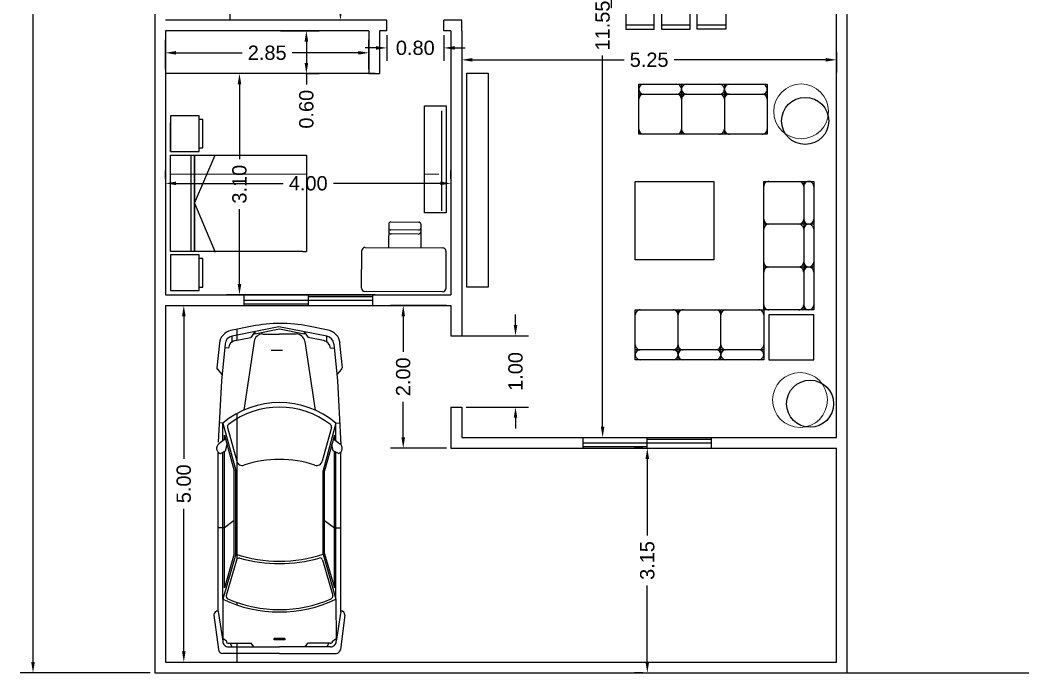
# Model space of a CAD drawing. Header units: metres. Extents: x -0.1 to 62.2, y 0 to 35.
# Drawn here: x 48.12 to 62.24, y 0 to 9.15 of the extents above; entities that cross this region are included whole.
import ezdxf

# ---------------------------------------------------------------- set-up
doc = ezdxf.new("R2010")
doc.units = ezdxf.units.M
doc.layers.add('cotas', color=2, linetype='Continuous', lineweight=13)
doc.layers.add('mobiliario', color=255, linetype='Continuous', lineweight=13)
doc.layers.add('muros', color=18, linetype='Continuous')
doc.styles.get("Standard").update_dxf_attribs({"font": 'arial.ttf'})
doc.dimstyles.new('CotaPequela', dxfattribs={"dimtxt": 0.2, "dimasz": 0.15, "dimexe": 0.18, "dimexo": 0.0625, "dimgap": 0.09, "dimtad": 0, "dimzin": 0, "dimdsep": 46, "dimtxsty": 'Standard', "dimcen": 0.09, "dimadec": 0, "dimazin": 0, "dimtfac": 1, "dimtofl": 0, "dimtmove": 0, "dimatfit": 3, "dimfxl": 1, "dimtolj": 1, "dimtzin": 0, "dimarcsym": 0})

# ---------------------------------------------------------------- blocks, each defined once
blk = doc.blocks.new('M-11')
for p, q in [((0.14, 0.649998, -0.5245), (0.140001, 2.450004, -0.5245)), ((0.000001, 1.849999, -0.5245), (0.699998, 1.849999, -0.5245)), ((0.000001, 1.250002, -0.5245), (0.699997, 1.250003, -0.5245)), ((1.300002, -0.049999, -0.5245), (1.300002, 0.649998, -0.5245)), ((1.899999, -0.049999, -0.5245), (1.899998, 0.649997, -0.5245)), ((2.500003, 0.09, -0.5245), (0.699997, 0.090001, -0.5245))]:
    blk.add_line(p, q)
for points in [[(0.699998, 2.450004), (0.699997, 0.649998), (0.000001, 0.649997), (0.000001, 2.450004)], [(1.399996, 2.450004), (2.500003, 2.450004), (2.500003, 1.349997), (1.399996, 1.349997)], [(0, -0.049999), (0.629998, -0.049998), (0.629998, 0.579999), (0, 0.579998)], [(0.699997, 0.649998), (2.500003, 0.649997), (2.500004, -0.049999), (0.699997, -0.049999)]]:
    blk.add_lwpolyline(points, close=True)
for centre, start, end in [((0.070001, 2.380004, -0.5245), 0.000781, 179.999994), ((0.209999, 2.380005, -0.5245), 89.999213, 180.000793), ((0.629999, 2.380004, -0.5245), 0.000002, 90.000777), ((0.070001, 1.919999, -0.5245), 180.000001, 0.000006), ((0.070001, 1.779999, -0.5245), 0.000781, 179.999994), ((0.209999, 1.78, -0.5245), 89.999213, 180.000793), ((0.21, 1.919999, -0.5245), 179.999208, 269.999996), ((0.629999, 1.919999, -0.5245), 269.999218, 359.999999), ((0.629999, 1.779999, -0.5245), 0.000002, 90.000777), ((0.070001, 1.320002, -0.5245), 179.999208, 0.000006), ((0.21, 1.320002, -0.5245), 180.000001, 269.999204), ((0.629998, 1.320002, -0.5245), 270.000781, 359.999998), ((0.070001, 1.180002, -0.5245), 0.000002, 179.999202), ((0.21, 1.180002, -0.5245), 90.000005, 180.000001), ((0.629999, 1.180002, -0.5245), 0.000002, 89.999998), ((0.070001, 0.719997, -0.5245), 179.999208, 0.000006), ((0.21, 0.719997, -0.5245), 180.000001, 269.999204), ((0.629999, 0.719997, -0.5245), 270, 0.000002), ((0.769997, 0.579999, -0.5245), 90.000002, 180.000777), ((1.230002, 0.579999, -0.5245), 359.999218, 89.999999), ((1.370002, 0.579999, -0.5245), 90.000002, 180.000777), ((1.829999, 0.579998, -0.5245), 0.000781, 89.999998), ((1.969999, 0.579999, -0.5245), 90.000002, 179.999998), ((2.430004, 0.579999, -0.5245), 0, 90.000002), ((0.769996, 0.159999, -0.5245), 179.999213, 270.000793), ((1.230002, 0.16, -0.5245), 269.999208, 359.999996), ((1.370001, 0.159999, -0.5245), 179.999213, 270.000793), ((1.829999, 0.16, -0.5245), 270.000001, 359.999204), ((1.969999, 0.16, -0.5245), 180.000005, 270.000001), ((2.430004, 0.16, -0.5245), 270.000001, 359.999204), ((0.769997, 0.020001, -0.5245), 90.000781, 269.999994), ((1.230002, 0.020001, -0.5245), 270.000001, 90.000006), ((1.370002, 0.020001, -0.5245), 90.000781, 269.999994), ((1.829999, 0.020001, -0.5245), 269.999208, 90.000006), ((1.969999, 0.020001, -0.5245), 90.000002, 269.999202), ((2.430004, 0.020001, -0.5245), 269.999208, 90.000006)]:
    blk.add_arc(centre, 0.07, start, end)
blk = doc.blocks.new('Sofa L 01')
blk.add_blockref('M-11', (0, 0.049999))
blk = doc.blocks.new('M-14')
for p, q in [((0.14, 0, -0.5245), (0.14, 1.800007, -0.5245)), ((0, 1.200001, -0.5245), (0.699997, 1.200001, -0.5245)), ((0, 0.600005, -0.5245), (0.699997, 0.600004, -0.5245))]:
    blk.add_line(p, q)
blk.add_lwpolyline([(0, 1.800006), (0.699996, 1.800006), (0.699997, 0.000001), (0, 0)], close=True)
for centre, start, end in [((0.07, 1.730005, -0.5245), 0, 180.000005), ((0.209999, 1.730005, -0.5245), 90.000392, 179.999998), ((0.629998, 1.730005, -0.5245), 359.999218, 90.000764), ((0.07, 1.269998, -0.5245), 180.000005, 359.999996), ((0.07, 1.13, -0.5245), 0, 180.000005), ((0.209999, 1.269998, -0.5245), 179.999213, 269.999605), ((0.209999, 1.13, -0.5245), 90.000392, 179.999998), ((0.629998, 1.269998, -0.5245), 270.000001, 0.000795), ((0.629998, 1.13, -0.5245), 359.999218, 89.999999), ((0.069999, 0.670002, -0.5245), 180.000005, 359.999996), ((0.069999, 0.530002, -0.5245), 0, 180.000005), ((0.209998, 0.670002, -0.5245), 180.000005, 270.000397), ((0.209999, 0.530002, -0.5245), 90.000002, 179.999998), ((0.629998, 0.670003, -0.5245), 270.000001, 359.999204), ((0.629998, 0.530002, -0.5245), 0.001561, 89.999999), ((0.07, 0.07, -0.5245), 180.000005, 359.999996), ((0.209999, 0.07, -0.5245), 180.000005, 270.000001), ((0.629998, 0.07, -0.5245), 270.000001, 359.999204)]:
    blk.add_arc(centre, 0.07, start, end)
blk = doc.blocks.new('Sofa 01 3c')
blk.add_blockref('M-14', (0, 0))
blk = doc.blocks.new('1')
for p, q in [((752.254, 305.242), (752.252, 304.91)), ((752.254, 305.242), (752.255, 305.134)), ((752.28, 305.269), (752.676, 305.267)), ((752.704, 305.239), (752.702, 305.132)), ((752.704, 305.192), (752.702, 304.908)), ((752.675, 305.155), (752.282, 305.157)), ((752.668, 305.099), (752.288, 305.101)), ((751.922, 304.912), (753.01, 304.906)), ((751.874, 304.34), (751.877, 304.868)), ((753.055, 304.861), (753.052, 304.333)), ((753.007, 304.289), (751.918, 304.295))]:
    blk.add_line(p, q)
for centre, radius, start, end in [((752.282, 305.241), 0.0281, 89.6315, 179.6315), ((752.283, 305.185), 0.0281, 179.6315, 269.6315), ((752.675, 305.183), 0.0281, 269.6748, 359.6748), ((752.676, 305.239), 0.0281, 359.6748, 89.6748), ((752.288, 305.135), 0.0337, 180.2001, 269.6748), ((752.668, 305.132), 0.0337, 269.6748, 359.1062), ((751.922, 304.867), 0.0449, 89.6748, 179.6748), ((753.01, 304.861), 0.0449, 359.6748, 89.6748), ((751.919, 304.34), 0.0449, 179.6748, 269.6748), ((753.007, 304.334), 0.0449, 269.6748, 359.6748)]:
    blk.add_arc(centre, radius, start, end)
blk = doc.blocks.new('CAMA135')
for p, q in [((0, 1.95), (0, 2.35)), ((0.45, 2.4), (0.4, 2.4)), ((0.4, 1.95), (0.4, 2)), ((0.4, 2), (0.45, 2)), ((0, 0.55), (0, 1.9)), ((0.283, 1.9), (0.283, 1.32)), ((0.335, 1.225), (0.624, 1.9)), ((0.335, 0.55), (0.335, 1.9)), ((0.335, 1.9), (0.335, 1.32)), ((0.283, 1.32), (0.283, 0.55)), ((0.335, 1.32), (0.335, 0.55)), ((0.335, 1.225), (0.624, 0.538)), ((0.45, 0.45), (0.4, 0.45)), ((0.45, 0.05), (0.45, 0.45)), ((1.853, 0.55), (1.903, 0.55)), ((0.4, 0.05), (0.45, 0.05)), ((0.4, 0), (0.4, 0.05))]:
    blk.add_line(p, q)
for points in [[(0.4, 2.45), (0, 2.45), (0, 1.95), (0.4, 1.95)], [(0.4, 0.5), (0, 0.5), (0, 0), (0.4, 0)]]:
    blk.add_lwpolyline(points, close=True)
for points in [[(0.45, 2), (0.45, 2.4)], [(1.853, 0.55), (0, 0.55), (0, 1.32), (0, 1.9), (1.903, 1.9), (1.903, 0.55)]]:
    blk.add_lwpolyline(points)
blk = doc.blocks.new('2p 01 mesita')
blk.add_blockref('CAMA135', (0, -1.225))
blk = doc.blocks.new('MHPLS505')
for p, q in [((-0.7, 0.737), (-0.3, 0.737)), ((-0.2, 0.737), (0.2, 0.737)), ((0.3, 0.737), (0.7, 0.737)), ((0.9, 0.5), (0.9, -0.5)), ((-1.137, -0.2), (-1.137, 0.2)), ((1.137, -0.2), (1.137, 0.2)), ((-0.7, -0.737), (-0.3, -0.737)), ((-0.2, -0.737), (0.2, -0.737)), ((0.3, -0.737), (0.7, -0.737))]:
    blk.add_line(p, q)
for points in [[(-0.7, 0.5), (-0.7, 0.8), (-0.3, 0.8), (-0.3, 0.5)], [(-0.2, 0.5), (-0.2, 0.8), (0.2, 0.8), (0.2, 0.5)], [(0.7, 0.5), (0.7, 0.8), (0.3, 0.8), (0.3, 0.5)], [(0.9, -0.5), (-0.9, -0.5), (-0.9, 0.5), (0.9, 0.5)], [(-0.9, -0.2), (-1.2, -0.2), (-1.2, 0.2), (-0.9, 0.2)], [(0.9, -0.2), (1.2, -0.2), (1.2, 0.2), (0.9, 0.2)], [(-0.7, -0.5), (-0.7, -0.8), (-0.3, -0.8), (-0.3, -0.5)], [(-0.2, -0.5), (-0.2, -0.8), (0.2, -0.8), (0.2, -0.5)], [(0.7, -0.5), (0.7, -0.8), (0.3, -0.8), (0.3, -0.5)]]:
    blk.add_lwpolyline(points)
blk = doc.blocks.new('auto planta4')
for p, q in [((-0.384, 4.586), (-0.68, 4.525)), ((-0.007, 4.579), (-0.664, 4.445)), ((0, 4.545), (-0.346, 4.476)), ((0.664, 4.445), (-0.007, 4.579)), ((0.346, 4.476), (0, 4.545)), ((0.681, 4.532), (0.405, 4.587)), ((-0.663, 4.368), (-0.664, 4.445)), ((-0.618, 4.387), (-0.401, 4.43)), ((-0.346, 4.509), (-0.401, 4.43)), ((-0.346, 4.512), (-0.346, 4.477)), ((-0.346, 4.509), (-0.346, 4.476)), ((-0.235, 4.477), (0, 4.477)), ((0.235, 4.477), (0, 4.477)), ((0.346, 4.509), (0.346, 4.476)), ((0.346, 4.509), (0.401, 4.43)), ((0.618, 4.387), (0.401, 4.43)), ((0.663, 4.368), (0.664, 4.445)), ((-0.842, 4.348), (-0.877, 4.005)), ((-0.761, 4.34), (-0.814, 3.821)), ((-0.715, 4.277), (-0.767, 4.282)), ((-0.715, 4.281), (-0.715, 4.277)), ((-0.355, 4.374), (-0.5, 3.41)), ((0.045, 4.244), (-0.118, 4.244)), ((0.355, 4.374), (0.5, 3.41)), ((0.715, 4.277), (0.767, 4.282)), ((0.715, 4.281), (0.715, 4.277)), ((0.761, 4.34), (0.814, 3.821)), ((0.842, 4.348), (0.877, 4.005)), ((-0.87, 3.982), (-0.805, 3.911)), ((0.87, 3.982), (0.805, 3.911)), ((-0.814, 3.821), (-0.859, 2.963)), ((0.814, 3.821), (0.862, 2.923)), ((-0.792, 3.227), (-0.845, 3.23)), ((-0.792, 3.227), (-0.611, 2.564)), ((-0.792, 2.98), (-0.792, 3.227)), ((-0.728, 3.165), (-0.599, 2.693)), ((0.728, 3.165), (0.599, 2.693)), ((0.792, 3.227), (0.611, 2.564)), ((0.792, 3.227), (0.845, 3.23)), ((0.792, 2.98), (0.792, 3.227)), ((-0.756, 3.009), (-0.847, 2.936)), ((-0.769, 3.058), (-0.633, 2.561)), ((-0.769, 2.998), (-0.769, 3.058)), ((0.769, 3.058), (0.633, 2.561)), ((0.756, 3.009), (0.847, 2.936)), ((0.769, 2.998), (0.769, 3.058)), ((0.769, 2.998), (0.769, 3.058)), ((-0.828, 2.801), (-0.754, 2.84)), ((-0.769, 0.919), (-0.769, 2.832)), ((-0.754, 2.84), (-0.734, 2.93)), ((0.754, 2.84), (0.734, 2.93)), ((0.828, 2.801), (0.754, 2.84)), ((0.769, 0.919), (0.769, 2.832)), ((-0.859, 0.588), (-0.859, 2.821)), ((-0.792, 0.758), (-0.792, 2.82)), ((0.792, 0.758), (0.792, 2.82)), ((0.859, 0.588), (0.859, 2.821)), ((-0.633, 1.394), (-0.633, 2.561)), ((-0.611, 1.391), (-0.611, 2.564)), ((0.611, 1.391), (0.611, 2.564)), ((0.633, 1.394), (0.633, 2.561)), ((-0.633, 1.862), (-0.769, 1.762)), ((0.633, 1.862), (0.769, 1.762)), ((-0.769, 1.762), (-0.859, 1.762)), ((0.769, 1.762), (0.859, 1.762)), ((-0.611, 1.391), (-0.792, 0.758)), ((-0.633, 1.394), (-0.769, 0.919)), ((-0.603, 1.308), (-0.745, 0.811)), ((0.604, 1.309), (0.746, 0.812)), ((0.611, 1.391), (0.792, 0.758)), ((0.633, 1.394), (0.769, 0.919)), ((-0.792, 0.758), (-0.794, 0.171)), ((0.792, 0.758), (0.794, 0.171)), ((-0.859, 0.588), (-0.794, 0.171)), ((0.859, 0.588), (0.794, 0.171)), ((-0.917, 0.534), (-0.854, 0.053)), ((0.916, 0.534), (0.854, 0.053)), ((-0.744, 0.171), (-0.794, 0.209)), ((0.074, 0.208), (-0.074, 0.208)), ((-0.074, 0.191), (-0.074, 0.208)), ((0.074, 0.191), (-0.074, 0.191)), ((0.074, 0.208), (0.074, 0.191)), ((0.744, 0.171), (0.794, 0.209)), ((0, 0), (-0.794, 0)), ((-0.714, 0.141), (-0.398, 0.141)), ((-0.714, 0.09), (0, 0.09)), ((-0.692, 0.141), (-0.666, 0.09)), ((-0.359, 0.09), (-0.398, 0.141)), ((0.714, 0.09), (0, 0.09)), ((0, 0), (0.794, 0)), ((0.359, 0.09), (0.398, 0.141)), ((0.714, 0.141), (0.398, 0.141)), ((0.692, 0.141), (0.666, 0.09))]:
    blk.add_line(p, q)
for centre, radius, start, end in [((-0.641, 4.327), 0.202, 101.2648, 174.0939), ((0.015, 2.626), 2, 78.7352, 101.4932), ((0.641, 4.327), 0.209, 5.9061, 78.7352), ((-0.641, 4.327), 0.121, 101.2648, 174.0939), ((-0.595, 4.268), 0.121, 101.2648, 174.0939), ((-0.235, 4.357), 0.121, 90, 171.4599), ((0.235, 4.357), 0.121, 8.5401, 90), ((0.595, 4.268), 0.121, 5.9061, 78.7352), ((0.641, 4.327), 0.121, 5.9061, 78.7352), ((-0.847, 4.002), 0.03, 174.0939, 222.185), ((0.847, 4.002), 0.03, 317.815, 5.9061), ((0, 2.286), 1.23, 49.9427, 130.0573), ((0, 2.286), 1.166, 52.249, 127.751), ((-0.689, 3.176), 0.04, 127.751, 195.2551), ((0.689, 3.176), 0.04, 344.7449, 52.249), ((-0.804, 2.873), 0.0763, 124.7891, 251.4603), ((0.804, 2.873), 0.0763, 288.5397, 55.2109), ((-0.522, 2.714), 0.08, 195.2551, 288.4286), ((0, 1.148), 1.571, 71.5714, 108.4286), ((0.522, 2.714), 0.08, 251.5714, 344.7449), ((0, 3.255), 1.962, 251.8624, 288.1376), ((-0.564, 1.297), 0.04, 73.9254, 164.0546), ((0, 3.255), 1.997, 253.9254, 286.1278), ((0.566, 1.298), 0.04, 15.9454, 106.1278), ((0, 2.441), 1.86, 244.8175, 295.1825), ((-0.706, 0.8), 0.04, 164.0546, 246.7172), ((0, 2.441), 1.827, 246.7172, 293.3439), ((0.708, 0.801), 0.04, 293.3439, 15.9454), ((-0.854, 0.534), 0.0629, 95.3506, 180), ((0.854, 0.534), 0.0629, 0, 84.6494), ((-0.714, 0.17), 0.08, 179.7467, 270), ((-0.714, 0.17), 0.0295, 179.7467, 270), ((0.714, 0.17), 0.08, 270, 0.2533), ((0.714, 0.17), 0.0295, 270, 0.2533), ((-0.794, 0.06), 0.0603, 187.4314, 270), ((0.794, 0.06), 0.0603, 270, 352.5686)]:
    blk.add_arc(centre, radius, start, end)
blk = doc.blocks.new('*D87')
at = {"layer": 'cotas', "color": 0, "lineweight": -2, "transparency": 16777216}
for p, q in [((52.54, 12), (52.422, 12)), ((52.602, 11.85), (52.602, 10.927)), ((52.602, 9.3), (52.602, 10.223)), ((52.54, 9.15), (52.422, 9.15))]:
    blk.add_line(p, q, dxfattribs=at)
at = {"layer": 'cotas', "color": 0, "transparency": 16777216}
for points in [[(52.577, 11.85), (52.627, 11.85), (52.602, 12)], [(52.577, 9.3), (52.627, 9.3), (52.602, 9.15)]]:
    blk.add_solid(points, dxfattribs=at)
at = {"layer": 'Defpoints', "color": 0, "transparency": 16777216}
for p in [(52.602, 12), (52.602, 9.15), (52.602, 9.15)]:
    blk.add_point(p, dxfattribs=at)
at = {"layer": 'cotas', "color": 0, "transparency": 16777216, "insert": (52.602, 10.575), "char_height": 0.2, "attachment_point": 5, "rotation": 90}
blk.add_mtext('\\A1;2.85', dxfattribs=at)
blk = doc.blocks.new('*D88')
at = {"layer": 'cotas', "color": 0, "lineweight": -2, "transparency": 16777216}
for p, q in [((50.15, 6.925), (50.15, 7.042)), ((54.15, 6.925), (54.15, 7.042)), ((50.3, 6.862), (51.797, 6.862)), ((54, 6.862), (52.503, 6.862))]:
    blk.add_line(p, q, dxfattribs=at)
at = {"layer": 'cotas', "color": 0, "transparency": 16777216}
for points in [[(50.3, 6.887), (50.3, 6.837), (50.15, 6.862)], [(54, 6.887), (54, 6.837), (54.15, 6.862)]]:
    blk.add_solid(points, dxfattribs=at)
at = {"layer": 'Defpoints', "color": 0, "transparency": 16777216}
for p in [(50.15, 6.862), (50.15, 6.862), (54.15, 6.862)]:
    blk.add_point(p, dxfattribs=at)
at = {"layer": 'cotas', "color": 0, "transparency": 16777216, "insert": (52.15, 6.862), "char_height": 0.2, "attachment_point": 5}
blk.add_mtext('\\A1;4.00', dxfattribs=at)
blk = doc.blocks.new('*D89')
at = {"layer": 'cotas', "color": 0, "lineweight": -2, "transparency": 16777216}
for p, q in [((53.088, 8.4), (51.007, 8.4)), ((51.187, 8.25), (51.187, 7.199)), ((51.187, 5.45), (51.187, 6.501)), ((53.088, 5.3), (51.007, 5.3))]:
    blk.add_line(p, q, dxfattribs=at)
at = {"layer": 'cotas', "color": 0, "transparency": 16777216}
for points in [[(51.162, 8.25), (51.212, 8.25), (51.187, 8.4)], [(51.162, 5.45), (51.212, 5.45), (51.187, 5.3)]]:
    blk.add_solid(points, dxfattribs=at)
at = {"layer": 'Defpoints', "color": 0, "transparency": 16777216}
for p in [(53.15, 8.4), (51.187, 5.3), (53.15, 5.3)]:
    blk.add_point(p, dxfattribs=at)
at = {"layer": 'cotas', "color": 0, "transparency": 16777216, "insert": (51.187, 6.85), "char_height": 0.2, "attachment_point": 5, "rotation": 90}
blk.add_mtext('\\A1;3.10', dxfattribs=at)
blk = doc.blocks.new('*D90')
at = {"layer": 'cotas', "color": 0, "lineweight": -2, "transparency": 16777216}
for p, q in [((49.938, 20), (48.115, 20)), ((48.295, 19.85), (48.295, 10.429)), ((48.295, 0.15), (48.295, 9.571)), ((49.938, 0), (48.115, 0))]:
    blk.add_line(p, q, dxfattribs=at)
at = {"layer": 'cotas', "color": 0, "transparency": 16777216}
for points in [[(48.27, 19.85), (48.32, 19.85), (48.295, 20)], [(48.27, 0.15), (48.32, 0.15), (48.295, 0)]]:
    blk.add_solid(points, dxfattribs=at)
at = {"layer": 'Defpoints', "color": 0, "transparency": 16777216}
for p in [(50, 20), (50, 0), (48.295, 0)]:
    blk.add_point(p, dxfattribs=at)
at = {"layer": 'cotas', "color": 0, "transparency": 16777216, "insert": (48.295, 10), "char_height": 0.2, "attachment_point": 5, "rotation": 90}
blk.add_mtext('\\A1;20.00', dxfattribs=at)
blk = doc.blocks.new('*D91')
at = {"layer": 'cotas', "color": 0, "lineweight": -2, "transparency": 16777216}
for p, q in [((56.838, 3.15), (56.72, 3.15)), ((56.9, 3), (56.9, 1.925)), ((56.9, 0.15), (56.9, 1.225)), ((56.838, 0), (56.72, 0))]:
    blk.add_line(p, q, dxfattribs=at)
at = {"layer": 'cotas', "color": 0, "transparency": 16777216}
for points in [[(56.875, 3), (56.925, 3), (56.9, 3.15)], [(56.875, 0.15), (56.925, 0.15), (56.9, 0)]]:
    blk.add_solid(points, dxfattribs=at)
at = {"layer": 'Defpoints', "color": 0, "transparency": 16777216}
for p in [(56.9, 3.15), (56.9, 0), (56.9, 0)]:
    blk.add_point(p, dxfattribs=at)
at = {"layer": 'cotas', "color": 0, "transparency": 16777216, "insert": (56.9, 1.575), "char_height": 0.2, "attachment_point": 5, "rotation": 90}
blk.add_mtext('\\A1;3.15', dxfattribs=at)
blk = doc.blocks.new('*D92')
at = {"layer": 'cotas', "color": 0, "lineweight": -2, "transparency": 16777216}
for p, q in [((54.088, 5.15), (53.301, 5.15)), ((53.481, 5), (53.481, 4.501)), ((53.481, 3.3), (53.481, 3.799)), ((54.088, 3.15), (53.301, 3.15))]:
    blk.add_line(p, q, dxfattribs=at)
at = {"layer": 'cotas', "color": 0, "transparency": 16777216}
for points in [[(53.456, 5), (53.506, 5), (53.481, 5.15)], [(53.456, 3.3), (53.506, 3.3), (53.481, 3.15)]]:
    blk.add_solid(points, dxfattribs=at)
at = {"layer": 'Defpoints', "color": 0, "transparency": 16777216}
for p in [(54.15, 5.15), (53.481, 3.15), (54.15, 3.15)]:
    blk.add_point(p, dxfattribs=at)
at = {"layer": 'cotas', "color": 0, "transparency": 16777216, "insert": (53.481, 4.15), "char_height": 0.2, "attachment_point": 5, "rotation": 90}
blk.add_mtext('\\A1;2.00', dxfattribs=at)
blk = doc.blocks.new('*D93')
at = {"layer": 'cotas', "color": 0, "lineweight": -2, "transparency": 16777216}
for p, q in [((56.213, 14.85), (56.454, 14.85)), ((56.274, 14.7), (56.274, 9.494)), ((56.274, 3.45), (56.274, 8.656)), ((56.213, 3.3), (56.454, 3.3))]:
    blk.add_line(p, q, dxfattribs=at)
at = {"layer": 'cotas', "color": 0, "transparency": 16777216}
for points in [[(56.249, 14.7), (56.299, 14.7), (56.274, 14.85)], [(56.249, 3.45), (56.299, 3.45), (56.274, 3.3)]]:
    blk.add_solid(points, dxfattribs=at)
at = {"layer": 'Defpoints', "color": 0, "transparency": 16777216}
for p in [(56.15, 14.85), (56.15, 3.3), (56.274, 3.3)]:
    blk.add_point(p, dxfattribs=at)
at = {"layer": 'cotas', "color": 0, "transparency": 16777216, "insert": (56.274, 9.075), "char_height": 0.2, "attachment_point": 5, "rotation": 90}
blk.add_mtext('\\A1;11.55', dxfattribs=at)
blk = doc.blocks.new('*D95')
at = {"layer": 'cotas', "color": 0, "lineweight": -2, "transparency": 16777216}
for p, q in [((51.763, 9), (52.304, 9)), ((52.124, 8.85), (52.124, 8.55)), ((52.11, 8.4), (52.304, 8.4)), ((52.124, 8.4), (52.124, 8.25))]:
    blk.add_line(p, q, dxfattribs=at)
at = {"layer": 'cotas', "color": 0, "transparency": 16777216}
for points in [[(52.099, 8.85), (52.149, 8.85), (52.124, 9)], [(52.099, 8.55), (52.149, 8.55), (52.124, 8.4)]]:
    blk.add_solid(points, dxfattribs=at)
at = {"layer": 'Defpoints', "color": 0, "transparency": 16777216}
for p in [(51.7, 9), (52.047, 8.4), (52.124, 8.4)]:
    blk.add_point(p, dxfattribs=at)
at = {"layer": 'cotas', "color": 0, "transparency": 16777216, "insert": (52.124, 7.901), "char_height": 0.2, "attachment_point": 5, "rotation": 90}
blk.add_mtext('\\A1;0.60', dxfattribs=at)
blk = doc.blocks.new('*D97')
at = {"layer": 'cotas', "color": 0, "lineweight": -2, "transparency": 16777216}
for p, q in [((55.054, 4.875), (55.054, 5.025)), ((54.288, 4.725), (55.234, 4.725)), ((54.363, 3.725), (55.234, 3.725)), ((55.054, 3.575), (55.054, 3.425))]:
    blk.add_line(p, q, dxfattribs=at)
at = {"layer": 'cotas', "color": 0, "transparency": 16777216}
for points in [[(55.029, 4.875), (55.079, 4.875), (55.054, 4.725)], [(55.029, 3.575), (55.079, 3.575), (55.054, 3.725)]]:
    blk.add_solid(points, dxfattribs=at)
at = {"layer": 'Defpoints', "color": 0, "transparency": 16777216}
for p in [(54.225, 4.725), (54.3, 3.725), (55.054, 3.725)]:
    blk.add_point(p, dxfattribs=at)
at = {"layer": 'cotas', "color": 0, "transparency": 16777216, "insert": (55.054, 4.225), "char_height": 0.2, "attachment_point": 5, "rotation": 90}
blk.add_mtext('\\A1;1.00', dxfattribs=at)
blk = doc.blocks.new('*D98')
at = {"layer": 'cotas', "color": 0, "lineweight": -2, "transparency": 16777216}
for p, q in [((53.25, 8.938), (53.25, 8.581)), ((54.05, 8.938), (54.05, 8.581)), ((53.1, 8.761), (52.95, 8.761)), ((54.2, 8.761), (54.35, 8.761))]:
    blk.add_line(p, q, dxfattribs=at)
at = {"layer": 'cotas', "color": 0, "transparency": 16777216}
for points in [[(53.1, 8.786), (53.1, 8.736), (53.25, 8.761)], [(54.2, 8.786), (54.2, 8.736), (54.05, 8.761)]]:
    blk.add_solid(points, dxfattribs=at)
at = {"layer": 'Defpoints', "color": 0, "transparency": 16777216}
for p in [(53.25, 9), (54.05, 9), (54.05, 8.761)]:
    blk.add_point(p, dxfattribs=at)
at = {"layer": 'cotas', "color": 0, "transparency": 16777216, "insert": (53.65, 8.761), "char_height": 0.2, "attachment_point": 5}
blk.add_mtext('\\A1;0.80', dxfattribs=at)
blk = doc.blocks.new('*D102')
at = {"layer": 'cotas', "color": 0, "lineweight": -2, "transparency": 16777216}
for p, q in [((50.15, 8.463), (50.15, 8.872)), ((53, 8.463), (53, 8.872)), ((50.3, 8.692), (51.223, 8.692)), ((52.85, 8.692), (51.927, 8.692))]:
    blk.add_line(p, q, dxfattribs=at)
at = {"layer": 'cotas', "color": 0, "transparency": 16777216}
for points in [[(50.3, 8.717), (50.3, 8.667), (50.15, 8.692)], [(52.85, 8.717), (52.85, 8.667), (53, 8.692)]]:
    blk.add_solid(points, dxfattribs=at)
at = {"layer": 'Defpoints', "color": 0, "transparency": 16777216}
for p in [(53, 8.692), (50.15, 8.4), (53, 8.4)]:
    blk.add_point(p, dxfattribs=at)
at = {"layer": 'cotas', "color": 0, "transparency": 16777216, "insert": (51.575, 8.692), "char_height": 0.2, "attachment_point": 5}
blk.add_mtext('\\A1;2.85', dxfattribs=at)
blk = doc.blocks.new('*D108')
at = {"layer": 'cotas', "color": 0, "lineweight": -2, "transparency": 16777216}
for p, q in [((54.3, 8.699), (54.3, 8.414)), ((59.55, 8.699), (59.55, 8.414)), ((54.45, 8.594), (56.574, 8.594)), ((59.4, 8.594), (57.276, 8.594))]:
    blk.add_line(p, q, dxfattribs=at)
at = {"layer": 'cotas', "color": 0, "transparency": 16777216}
for points in [[(54.45, 8.619), (54.45, 8.569), (54.3, 8.594)], [(59.4, 8.619), (59.4, 8.569), (59.55, 8.594)]]:
    blk.add_solid(points, dxfattribs=at)
at = {"layer": 'Defpoints', "color": 0, "transparency": 16777216}
for p in [(54.3, 8.761), (59.55, 8.761), (59.55, 8.594)]:
    blk.add_point(p, dxfattribs=at)
at = {"layer": 'cotas', "color": 0, "transparency": 16777216, "insert": (56.925, 8.594), "char_height": 0.2, "attachment_point": 5}
blk.add_mtext('\\A1;5.25', dxfattribs=at)
blk = doc.blocks.new('*D114')
at = {"color": 0, "lineweight": -2, "transparency": 16777216}
for p, q in [((50.213, 5.15), (50.587, 5.15)), ((50.407, 5), (50.407, 2.999)), ((50.407, 0.3), (50.407, 2.301)), ((50.213, 0.15), (50.587, 0.15))]:
    blk.add_line(p, q, dxfattribs=at)
at = {"color": 0, "transparency": 16777216}
for points in [[(50.382, 5), (50.432, 5), (50.407, 5.15)], [(50.382, 0.3), (50.432, 0.3), (50.407, 0.15)]]:
    blk.add_solid(points, dxfattribs=at)
at = {"layer": 'Defpoints', "color": 0, "transparency": 16777216}
for p in [(50.15, 5.15), (50.15, 0.15), (50.407, 0.15)]:
    blk.add_point(p, dxfattribs=at)
at = {"color": 0, "transparency": 16777216, "insert": (50.407, 2.65), "char_height": 0.2, "attachment_point": 5, "rotation": 90}
blk.add_mtext('\\A1;5.00', dxfattribs=at)

msp = doc.modelspace()

# ---------------------------------------------------------------- hatches: boundary and pattern name
at = {"layer": 'mobiliario'}
h = msp.add_hatch(dxfattribs=at)
h.set_pattern_fill('ANGLE', color=0)
h.set_pattern_definition([(0, (0, 0), (0, 6.985), [5.08, -1.905]), (90, (0, 0), (-6.985, 4e-16), [5.08, -1.905])])
h.paths.add_polyline_path([(51.127, 16.252), (51.127, 19.252), (55.627, 19.252), (55.627, 16.252)], flags=16)
h.paths.add_polyline_path([(50.653, 14.787), (50.653, 14.777), (50.656, 14.752), (50.664, 14.682), (50.669, 14.625), (50.669, 14.585), (50.669, 14.546), (50.664, 14.488), (50.656, 14.419), (50.653, 14.393), (50.653, 14.384), (50.599, 14.384), (50.221, 14.384), (50.221, 14.787), (50.596, 14.787)], flags=16)
h.paths.add_polyline_path([(50.599, 14.787), (50.599, 14.384), (50.596, 14.384), (50.596, 14.385), (50.596, 14.787)], flags=0)
h.paths.add_polyline_path([(52.218, 14.331), (52.218, 13.431), (50.887, 13.431), (50.818, 13.311), (50.749, 13.431), (50.218, 13.431), (50.218, 14.331)], flags=16)
h.paths.add_polyline_path([(53.097, 14.433), (53.204, 14.431, -0.41131), (53.237, 14.397), (53.235, 14.017, -0.411531), (53.202, 13.984), (53.095, 13.983, -0.389852), (53.067, 14.009), (53.069, 14.405, -0.414214)], flags=16)
h.paths.add_polyline_path([(53.144, 14.433), (53.428, 14.431), (53.43, 14.74, -0.414214), (53.475, 14.784), (54.002, 14.782, -0.414214), (54.047, 14.737), (54.042, 13.648, -0.414214), (53.996, 13.603), (53.469, 13.606, -0.414214), (53.424, 13.651), (53.426, 13.981), (53.151, 13.983, 0.414214), (53.179, 14.011), (53.181, 14.404, 0.413275), (53.153, 14.432)], flags=16)
h.paths.add_polyline_path([(51.596, 11.944), (52.163, 11.944, -0.414214), (52.195, 11.912), (52.195, 11.555, -0.414214), (52.163, 11.524), (51.596, 11.524, -0.414214), (51.565, 11.555), (51.565, 11.912, -0.414214)], flags=16)
h.paths.add_polyline_path([(51.617, 11.828), (52.142, 11.828, -0.414214), (52.163, 11.807), (52.163, 11.576, -0.414214), (52.142, 11.555), (51.617, 11.555, -0.414214), (51.596, 11.576), (51.596, 11.807, -0.414214)], flags=0)
h.paths.add_polyline_path([(52.698, 11.953), (52.948, 11.953), (52.948, 11.353), (52.698, 11.353)], flags=16)
h.paths.add_polyline_path([(51.901, 11.692, -1), (51.859, 11.692, -1)], flags=0)
h.paths.add_polyline_path([(51.89, 11.692, -1), (51.869, 11.692, -1)], flags=0)
h.paths.add_polyline_path([(55.841, 14.81), (56.441, 14.81), (56.441, 14.21), (56.441, 14.16), (55.941, 14.16), (55.941, 14.135), (55.891, 14.135), (55.891, 14.16), (55.841, 14.16), (55.841, 14.2)], flags=16)
h.paths.add_polyline_path([(55.841, 14.21), (56.391, 14.21), (56.391, 14.2), (55.891, 14.2)], flags=0)
h.paths.add_polyline_path([(55.891, 14.2), (55.891, 14.21), (56.391, 14.21), (56.441, 14.2)], flags=0)
h.paths.add_polyline_path([(56.556, 16.392), (56.556, 16.792), (56.856, 16.792), (56.856, 16.892), (56.556, 16.892), (56.556, 17.292), (56.856, 17.292), (56.856, 17.392), (56.556, 17.392), (56.556, 17.792), (56.856, 17.792), (56.856, 17.992), (57.156, 17.992), (57.156, 18.292), (57.556, 18.292), (57.556, 17.992), (57.856, 17.992), (57.856, 17.792), (58.156, 17.792), (58.156, 17.392), (57.856, 17.392), (57.856, 17.292), (58.156, 17.292), (58.156, 16.892), (57.856, 16.892), (57.856, 16.792), (58.156, 16.792), (58.156, 16.392), (57.856, 16.392), (57.856, 16.192), (57.556, 16.192), (57.556, 15.892), (57.156, 15.892), (57.156, 16.192), (56.856, 16.192), (56.856, 16.392)], flags=16)
h.paths.add_polyline_path([(52.019, 9.504, 0.472458), (51.995, 9.484), (51.995, 9.452), (52.343, 9.452), (52.343, 9.484, 0.472459), (52.319, 9.504, -0.097656)], flags=16)
h.paths.add_polyline_path([(52.169, 9.921, -0.238102), (52.261, 9.875, -0.095251), (52.305, 9.789, -0.111509), (52.305, 9.683, -0.202214), (52.231, 9.577, -0.126952), (52.169, 9.561, -0.126952), (52.107, 9.577, -0.202209), (52.032, 9.683, -0.111512), (52.033, 9.789, -0.095246), (52.077, 9.875, -0.238112)], flags=16)
edge = h.paths.add_edge_path(flags=16)
edge.add_ellipse((51.451, 9.593), major_axis=(-0.003, 0.26), ratio=0.721154, start_angle=237.2903, end_angle=482.7097, ccw=False)
edge.add_line((51.611, 9.454), (51.538, 9.293))
edge.add_arc((51.739, 9.203), 0.22, 155.9036, 168.0401)
edge.add_arc((51.455, 9.263), 0.07, 193.4689, 348.0401, ccw=False)
edge.add_arc((51.173, 9.195), 0.22, 13.4689, 25.6055)
edge.add_line((51.372, 9.29), (51.295, 9.45))
edge = h.paths.add_edge_path(flags=0)
edge.add_spline(control_points=[(51.453, 9.428), (51.483, 9.428), (51.515, 9.429), (51.568, 9.47), (51.586, 9.524), (51.59, 9.637), (51.575, 9.694), (51.526, 9.774), (51.493, 9.797), (51.433, 9.807), (51.403, 9.796), (51.346, 9.738), (51.323, 9.688), (51.309, 9.578), (51.318, 9.519), (51.361, 9.428), (51.393, 9.427), (51.433, 9.428), (51.443, 9.428), (51.453, 9.428)], knot_values=[0, 0, 0, 0, 0.75367, 0.75367, 1.507341, 1.507341, 2.261011, 2.261011, 3.014681, 3.014681, 3.768352, 3.768352, 4.522022, 4.522022, 5.275692, 5.275692, 6.029363, 6.029363, 6.283185, 6.283185, 6.283185, 6.283185], degree=3, periodic=0)
h.paths.add_polyline_path([(52.169, 9.582, 0.05862), (52.186, 9.584, 0.801198), (52.185, 9.587), (52.169, 9.595), (52.151, 9.587, 0.430388), (52.152, 9.584, 0.05862)], flags=0)
h.paths.add_polyline_path([(52.705, 9.811), (52.955, 9.811), (52.955, 9.211), (52.705, 9.211)], flags=16)
h.paths.add_polyline_path([(51.476, 9.593), (51.476, 9.565, -0.414214), (51.456, 9.544), (51.447, 9.544, -0.414214), (51.426, 9.564), (51.426, 9.592, -1)], flags=0)
h.paths.add_polyline_path([(56.462, 12.479), (56.497, 12.443, 0.086815), (56.434, 12.354), (56.497, 12.343, -0.414214), (56.597, 12.443), (56.82, 12.443, -0.244926), (56.902, 12.401, -0.314828), (56.902, 12.036, -0.244926), (56.82, 11.993), (56.597, 11.993, -0.414214), (56.497, 12.093), (56.434, 12.083, 0.087067), (56.497, 11.993), (56.462, 11.958, -0.414214)], flags=16)
h.paths.add_polyline_path([(57.05, 13.35), (58.05, 13.35), (58.05, 11.85), (57.05, 11.85)], flags=16)
h.paths.add_polyline_path([(52.423, 9.222), (52.419, 9.383, 0.384532), (52.401, 9.403, 0.0016), (52.383, 9.404, -0.081859), (52.386, 9.382), (52.386, 9.202), (52.403, 9.202, 0.421204)], flags=16)
h.paths.add_polyline_path([(52.086, 9.411, -0.006686), (52.164, 9.412), (52.086, 9.417)], flags=16)
h.paths.add_polyline_path([(52.288, 9.452), (52.288, 9.413), (52.251, 9.413), (52.251, 9.452), (52.049, 9.452), (52.049, 9.417), (52.049, 9.417), (52.086, 9.413), (52.049, 9.413), (52.021, 9.417, 0.216674), (51.995, 9.405, 0.181301), (51.986, 9.382), (51.986, 9.382, -0.203745), (51.997, 9.407, -0.194078), (52.021, 9.417), (52.049, 9.417), (52.049, 9.452)], flags=16)
h.paths.add_polyline_path([(51.391, 9.382, -1), (51.376, 9.382, -1)], flags=0)
h.paths.add_polyline_path([(51.531, 9.384, -1), (51.516, 9.384, -1)], flags=0)
h.paths.add_polyline_path([(51.48, 9.263, -1), (51.43, 9.263, -1)], flags=0)
h.paths.add_polyline_path([(57.41, 13.309), (58.02, 13.314), (58.026, 12.603), (57.416, 12.598)], flags=0)
h.paths.add_polyline_path([(57.628, 13.132, -1), (57.475, 13.132, -1)], flags=0)
h.paths.add_polyline_path([(57.681, 12.789, -1), (57.478, 12.789, -1)], flags=0)
h.paths.add_polyline_path([(57.882, 13.109, -1), (57.679, 13.109, -1)], flags=0)
h.paths.add_polyline_path([(57.885, 12.766, -1), (57.732, 12.766, -1)], flags=0)
h.paths.add_polyline_path([(57.378, 11.717, -0.314828), (57.742, 11.717, -0.244926), (57.785, 11.635), (57.785, 11.413, -0.414214), (57.685, 11.313), (57.695, 11.25, 0.087067), (57.785, 11.313), (57.82, 11.277, -0.414214), (57.3, 11.277), (57.335, 11.313, 0.086815), (57.425, 11.25), (57.435, 11.313, -0.414214), (57.335, 11.413), (57.335, 11.635, -0.244926)], flags=16)
h.paths.add_polyline_path([(56.598, 10.622), (56.998, 10.622), (56.998, 10.322), (57.098, 10.322), (57.098, 10.622), (57.498, 10.622), (57.498, 10.322), (57.598, 10.322), (57.598, 10.622), (57.998, 10.622), (57.998, 10.322), (58.198, 10.322), (58.198, 10.022), (58.498, 10.022), (58.498, 9.622), (58.198, 9.622), (58.198, 9.322), (57.998, 9.322), (57.998, 9.022), (57.598, 9.022), (57.598, 9.322), (57.498, 9.322), (57.498, 9.022), (57.098, 9.022), (57.098, 9.322), (56.998, 9.322), (56.998, 9.022), (56.598, 9.022), (56.598, 9.322), (56.398, 9.322), (56.398, 9.622), (56.098, 9.622), (56.098, 10.022), (56.398, 10.022), (56.398, 10.322), (56.598, 10.322)], flags=16)
h.paths.add_polyline_path([(50.623, 7.809), (50.623, 7.759), (50.673, 7.759), (50.673, 7.359), (50.623, 7.359), (50.623, 7.309), (50.223, 7.309), (50.223, 7.809)], flags=16)
h.paths.add_polyline_path([(54.373, 8.405), (54.669, 8.405), (54.669, 5.409), (54.373, 5.409)], flags=16)
h.paths.add_polyline_path([(53.78, 7.951), (54.08, 7.951), (54.08, 6.451), (53.78, 6.451)], flags=16)
h.paths.add_polyline_path([(52.126, 7.259), (52.126, 5.909), (52.076, 5.909), (50.223, 5.909), (50.223, 6.679), (50.223, 7.259)], flags=16)
h.paths.add_polyline_path([(56.78, 8.252), (58.58, 8.252), (58.58, 7.552), (56.78, 7.552)], flags=16)
h.paths.add_polyline_path([(57.31, 8.112, 0.414214), (57.38, 8.182, 0.415321), (57.45, 8.112, 0.417898), (57.38, 8.041), (57.38, 8.042, 0.41578), (57.31, 8.112)], flags=0)
h.paths.add_polyline_path([(53.304, 6.321), (53.7, 6.319, -0.414214), (53.728, 6.291), (53.726, 6.184, -0.41131), (53.692, 6.151), (53.312, 6.153, -0.411531), (53.279, 6.187), (53.278, 6.293, -0.389852)], flags=16)
h.paths.add_polyline_path([(53.279, 6.237, 0.414214), (53.306, 6.209), (53.699, 6.207, 0.413275), (53.727, 6.235), (53.728, 6.244), (53.726, 5.96), (54.035, 5.958, -0.414214), (54.079, 5.913), (54.076, 5.386, -0.414214), (54.031, 5.341), (52.943, 5.347, -0.414214), (52.898, 5.392), (52.901, 5.92, -0.414214), (52.946, 5.964), (53.276, 5.962)], flags=16)
h.paths.add_polyline_path([(50.623, 5.859), (50.623, 5.809), (50.673, 5.809), (50.673, 5.409), (50.623, 5.409), (50.623, 5.359), (50.223, 5.359), (50.223, 5.859)], flags=16)
h.paths.add_polyline_path([(58.05, 8.112, -0.4104), (57.98, 8.181), (57.98, 8.041, -0.415819)], flags=0)
h.paths.add_polyline_path([(56.731, 6.889), (57.831, 6.889), (57.831, 5.789), (56.731, 5.789)], flags=16)
h.paths.add_polyline_path([(59.437, 7.871, -1), (58.67, 7.871, -1)], flags=16)
h.paths.add_polyline_path([(51.15, 4.815), (51.15, 4.732), (51.74, 4.852), (52.411, 4.718, -0.328924), (52.508, 4.612), (52.561, 4.094), (52.609, 3.196, -0.382074), (52.607, 3.094), (52.607, 0.869, -0.387119), (52.664, 0.806), (52.601, 0.325, -0.376715), (52.541, 0.273), (51.747, 0.273), (50.953, 0.273, -0.376715), (50.893, 0.325), (50.831, 0.806, -0.389619), (50.888, 0.869), (50.888, 3.094, -0.41791), (50.892, 3.202), (50.956, 3.253), (50.956, 3.5), (50.902, 3.503), (50.933, 4.094), (50.942, 4.183), (50.878, 4.255, -0.212972), (50.87, 4.278), (50.905, 4.621, -0.327162), (51.066, 4.798)], flags=16)
h.paths.add_polyline_path([(51.402, 4.749), (51.402, 4.782), (51.401, 4.781), (51.401, 4.75)], flags=0)
h.paths.add_polyline_path([(52.541, 0.443), (52.548, 0.488), (52.541, 0.482)], flags=0)
h.paths.add_polyline_path([(51.512, 4.75), (51.747, 4.75), (51.983, 4.75, -0.371201), (52.102, 4.647), (52.247, 3.682, -0.070341), (52.539, 3.5), (52.539, 3.253), (52.503, 3.282), (52.481, 3.202), (52.501, 3.112), (52.539, 3.093), (52.539, 1.03, -0.223366), (50.956, 1.03), (50.953, 0.482), (51.004, 0.443, 0.415509), (51.033, 0.414), (51.349, 0.414), (51.388, 0.363), (51.747, 0.363), (52.106, 0.363), (52.145, 0.414), (52.439, 0.414), (52.413, 0.363), (51.747, 0.363), (51.033, 0.363, -0.415509), (50.953, 0.443), (50.946, 0.488), (50.953, 0.482), (50.956, 1.03), (50.956, 3.093), (50.993, 3.112), (51.013, 3.202), (51.114, 2.833), (51.114, 1.667), (50.978, 1.192), (50.978, 2.035), (50.956, 2.035), (50.956, 1.03), (51.137, 1.664), (51.137, 2.836), (50.956, 3.5, -0.070341), (51.248, 3.682), (51.393, 4.647, -0.371201)], flags=0)
h.paths.add_polyline_path([(58.531, 6.889), (59.231, 6.889), (59.231, 5.089), (58.531, 5.089), (58.531, 4.389), (56.731, 4.389), (56.731, 5.089), (58.531, 5.089)], flags=16)
h.paths.add_polyline_path([(59.161, 6.289), (59.161, 6.289, 0.415321), (59.091, 6.219, 0.41618), (59.021, 6.289), (59.021, 6.289, 0.415321), (59.091, 6.36, 0.415321)], flags=0)
h.paths.add_polyline_path([(59.161, 5.689), (59.091, 5.689), (59.091, 5.619, -0.415063)], flags=0)
h.paths.add_polyline_path([(52.461, 3.48, -0.303366), (52.475, 3.438), (52.346, 2.965, -0.430531), (52.244, 2.91, 0.162221), (51.251, 2.91, -0.408877), (51.15, 2.96), (51.15, 1.593, -0.324121), (51.194, 1.608, 0.141442), (52.302, 1.609, -0.415146), (52.352, 1.582), (52.494, 1.084, -0.376879), (52.471, 1.037, -0.206301), (51.025, 1.036, -0.377184), (51.003, 1.084), (51.145, 1.581, -0.079996), (51.15, 1.593), (51.15, 2.959), (51.019, 3.438, -0.303366), (51.033, 3.48, -0.341899)], flags=0)
h.paths.add_polyline_path([(57.331, 4.459), (57.331, 4.529), (57.261, 4.529, -0.415063)], flags=0)
h.paths.add_polyline_path([(57.931, 4.599, 0.415321), (58.002, 4.529, 0.415321), (57.931, 4.459), (57.931, 4.459, 0.415321), (57.861, 4.529, 0.41618), (57.931, 4.599)], flags=0)
h.paths.add_polyline_path([(52.516, 1.192), (52.38, 1.667), (52.38, 2.134), (52.516, 2.035)], flags=0)
h.paths.add_polyline_path([(58.601, 5.019), (59.231, 5.019), (59.231, 4.389), (58.601, 4.389)], flags=16)
h.paths.add_polyline_path([(59.423, 3.825, -1), (58.655, 3.825, -1)], flags=16)
h.paths.add_polyline_path([(51.821, 0.481), (51.821, 0.464), (51.673, 0.464), (51.673, 0.481)], flags=0)

# ---------------------------------------------------------------- linework, layer by layer
for points in [[(54.373, 8.405), (54.669, 8.405), (54.669, 5.409), (54.373, 5.409)], [(54.08, 6.451), (53.78, 6.451), (53.78, 7.951), (54.08, 7.951)]]:
    msp.add_lwpolyline(points, close=True)
msp.add_lwpolyline([(54.018, 7.879), (54.018, 6.479)])
at = {"layer": 'Defpoints', "color": 0}
for centre in [(59.111, 7.738), (59.18, 3.773)]:
    msp.add_circle(centre, 0.33, dxfattribs=at)
at = {"layer": 'mobiliario', "color": 0}
for centre in [(59.054, 7.871), (59.039, 3.825)]:
    msp.add_circle(centre, 0.384, dxfattribs=at)
at = {"layer": 'muros', "color": 0}
for p, q in [((50, 20), (50, 0)), ((59.7, 0), (59.7, 20)), ((59.55, 3.3), (59.55, 14.85)), ((51.05, 12), (51.05, 9.15)), ((53.25, 9.15), (50.15, 9.15)), ((53.25, 9), (53.25, 9.15)), ((54.3, 9.15), (54.05, 9.15)), ((54.05, 9), (54.05, 9.15)), ((54.3, 9), (54.3, 9.15)), ((53, 9), (50.15, 9)), ((50.15, 9), (50.15, 5.3)), ((53, 9), (53, 8.4)), ((53.15, 9), (53.15, 8.4)), ((53.25, 9), (53.15, 9)), ((54.15, 9), (54.05, 9)), ((54.15, 9), (54.15, 5.3)), ((54.3, 9), (54.3, 4.725)), ((53, 8.4), (50.15, 8.4)), ((53, 8.4), (53.15, 8.4)), ((50.15, 5.3), (54.15, 5.3)), ((51.25, 5.3), (51.25, 5.15)), ((52.15, 5.3), (52.15, 5.15)), ((52.15, 5.275), (53.05, 5.275)), ((53.05, 5.3), (53.05, 5.15)), ((50.15, 5.15), (54.15, 5.15)), ((50.15, 5.15), (50.15, 0.15)), ((51.25, 5.225), (53.05, 5.225)), ((51.25, 5.175), (52.15, 5.175)), ((54.15, 5.15), (54.15, 4.725)), ((51.15, 4.815), (51.15, 4.663)), ((54.15, 4.725), (54.3, 4.725)), ((54.15, 3.725), (54.3, 3.725)), ((54.15, 3.725), (54.15, 3.15)), ((54.3, 3.725), (54.3, 3.3)), ((51.15, 3.634), (51.15, 1.593)), ((54.3, 3.3), (59.55, 3.3)), ((56, 3.15), (56, 3.3)), ((56.9, 3.15), (56.9, 3.3)), ((56.9, 3.275), (57.8, 3.275)), ((57.8, 3.15), (57.8, 3.3)), ((54.15, 3.15), (59.55, 3.15)), ((56, 3.225), (57.8, 3.225)), ((56, 3.175), (56.9, 3.175)), ((59.55, 0.15), (59.55, 3.15)), ((51.15, 0.988), (51.15, 0.952)), ((51.15, 0.414), (51.15, 0.15)), ((50.15, 0.15), (59.55, 0.15)), ((50, 0), (59.7, 0)), ((59.7, 0), (62.244, 0))]:
    msp.add_line(p, q, dxfattribs=at)

# ---------------------------------------------------------------- block references
for name, p in [('MHPLS505', (57.298, 9.822)), ('2p 01 mesita', (50.223, 6.584)), ('1', (-698.976, -298.948)), ('auto planta4', (51.747, 0.273))]:
    msp.add_blockref(name, p)
for name, p, rotation in [('Sofa 01 3c', (56.78, 8.252, 0.524), 270), ('Sofa L 01', (59.231, 4.389), 90)]:
    msp.add_blockref(name, p, dxfattribs=dict(rotation=rotation))

# ---------------------------------------------------------------- dimensions: what is measured, and where the dimension line sits
at = {"color": 0}
dim = msp.add_linear_dim(base=(50.407, 0.15), p1=(50.15, 5.15), p2=(50.15, 0.15), angle=90, dimstyle='CotaPequela', dxfattribs=at)
dim.commit()
dim.dimension.update_dxf_attribs({"geometry": '*D114', "text_midpoint": (50.407, 2.65)})
at = {"layer": 'cotas', "color": 0}
for base, p1, p2, picture, middle in [((48.295, 0), (50, 20), (50, 0), '*D90', (48.295, 10)), ((56.274, 3.3), (56.15, 14.85), (56.15, 3.3), '*D93', (56.274, 9.075)), ((52.602, 9.15), (52.602, 12), (52.602, 9.15), '*D87', (52.602, 10.575)), ((52.124, 8.4), (51.7, 9), (52.047, 8.4), '*D95', (52.124, 7.901)), ((51.187, 5.3), (53.15, 8.4), (53.15, 5.3), '*D89', (51.187, 6.85)), ((53.481, 3.15), (54.15, 5.15), (54.15, 3.15), '*D92', (53.481, 4.15)), ((55.054, 3.725), (54.225, 4.725), (54.3, 3.725), '*D97', (55.054, 4.225)), ((56.9, 0), (56.9, 3.15), (56.9, 0), '*D91', (56.9, 1.575))]:
    dim = msp.add_linear_dim(base=base, p1=p1, p2=p2, angle=90, dimstyle='CotaPequela', dxfattribs=at)
    dim.commit()
    dim.dimension.update_dxf_attribs({"geometry": picture, "text_midpoint": middle})
for base, p1, p2, picture, middle in [((54.05, 8.761), (53.25, 9), (54.05, 9), '*D98', (53.65, 8.761)), ((53, 8.692), (50.15, 8.4), (53, 8.4), '*D102', (51.575, 8.692)), ((59.55, 8.594), (54.3, 8.761), (59.55, 8.761), '*D108', (56.925, 8.594)), ((50.15, 6.862), (54.15, 6.862), (50.15, 6.862), '*D88', (52.15, 6.862))]:
    dim = msp.add_linear_dim(base=base, p1=p1, p2=p2, dimstyle='CotaPequela', dxfattribs=at)
    dim.commit()
    dim.dimension.update_dxf_attribs({"geometry": picture, "text_midpoint": middle})

doc.saveas('drawing.dxf')
